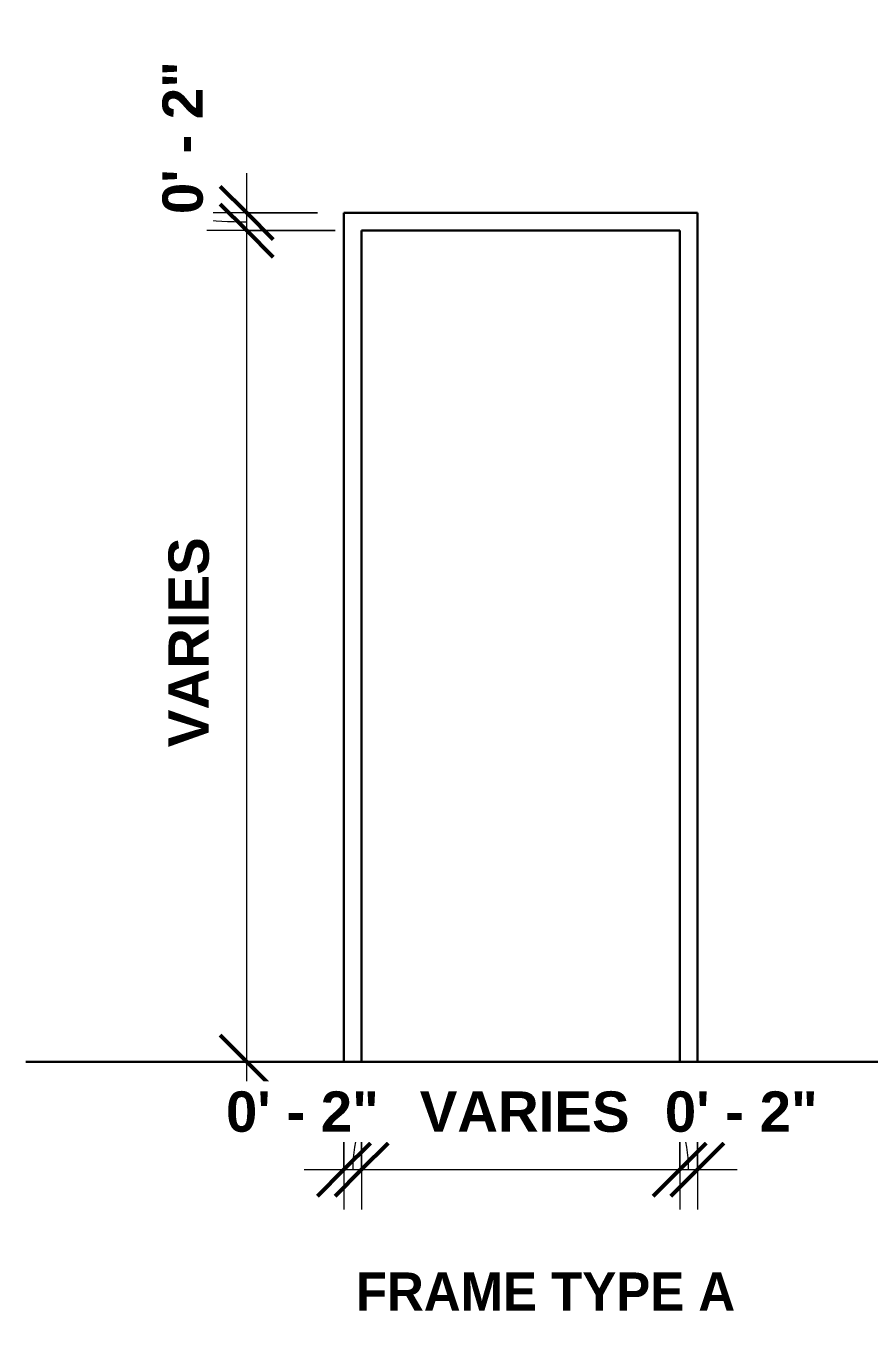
# Model space of a CAD drawing. Header units: inches. Extents: x 116 to 1055, y 81 to 606.
# Drawn here: x 871.4 to 966.8, y 80.7 to 227 of the extents above; entities that cross this region are included whole.
import ezdxf

# ---------------------------------------------------------------- set-up
doc = ezdxf.new("R2010")
doc.units = ezdxf.units.IN
doc.header["$MEASUREMENT"] = 0
for name, color, linetype, lineweight in [('A-ANNO-DIMS', 211, 'Continuous', 9), ('A-ANNO-DIMS-48', 211, 'Continuous', 9), ('A-DETL-MEDM', 33, 'Continuous', 30), ('A-DETL-WIDE', 214, 'Continuous', 30), ('G-ANNO-TEXT', 231, 'Continuous', 9)]:
    doc.layers.add(name, color=color, linetype=linetype, lineweight=lineweight)
doc.styles.add('Arial_B_1', font='arialbd.ttf', dxfattribs={"height": 4.566403})
doc.styles.add('Century Gothic_1', font='GOTHIC.TTF', dxfattribs={"height": 4.311335})
doc.dimstyles.new('OD_Dimension_-_1_16__Tol__2', dxfattribs={"dimscale": 12, "dimtxt": 4.5, "dimasz": 0.5, "dimexe": 0.375, "dimexo": 0.25, "dimgap": 0.25, "dimtad": 1, "dimdec": 4, "dimrnd": 0.0625, "dimzin": 1, "dimdsep": 46, "dimlunit": 4, "dimtxsty": 'Arial_B_1', "dimblk1": 'OBLIQUE', "dimblk2": 'OBLIQUE', "dimsah": 1, "dimcen": 0.09, "dimdle": 0.375, "dimazin": 0, "dimtfac": 1, "dimtdec": 4, "dimtix": 1, "dimtmove": 0, "dimatfit": 3, "dimfxl": 1, "dimtvp": 1, "dimtfill": 1, "dimfrac": 2, "dimtolj": 1, "dimtzin": 0, "dimlwd": 13, "dimlwe": 13, "dimarcsym": 2})
doc.dimstyles.new('OD_Dimension_-_1_16__Tol__3', dxfattribs={"dimscale": 12, "dimtxt": 4.5, "dimasz": 0.5, "dimexe": 0.375, "dimexo": 0.25, "dimgap": 0.25, "dimtad": 1, "dimdec": 4, "dimrnd": 0.0625, "dimzin": 1, "dimdsep": 46, "dimlunit": 4, "dimtxsty": 'Arial_B_1', "dimblk1": 'OBLIQUE', "dimblk2": 'OBLIQUE', "dimsah": 1, "dimcen": 0.09, "dimdle": 0.375, "dimazin": 0, "dimtfac": 1, "dimtdec": 4, "dimtix": 1, "dimtmove": 1, "dimatfit": 3, "dimfxl": 1, "dimtvp": 1, "dimtfill": 1, "dimfrac": 2, "dimtolj": 1, "dimtzin": 0, "dimlwd": 13, "dimlwe": 13, "dimarcsym": 2})

# ---------------------------------------------------------------- blocks, each defined once
blk = doc.blocks.new('DIMBLOCK11-Frame Types')
at = {"layer": 'A-ANNO-DIMS-48', "lineweight": 13}
for p, q in [((896.36, 105.38), (896.36, 208.38)), ((906.36, 203.88), (891.86, 203.88)), ((896.36, 203.88), (906.36, 203.88)), ((904.36, 109.88), (891.86, 109.88)), ((896.36, 109.88), (904.36, 109.88))]:
    blk.add_line(p, q, dxfattribs=at)
at = {"layer": 'A-ANNO-DIMS-48', "lineweight": 50}
for p, q in [((896.36, 203.88), (893.36, 206.88)), ((896.36, 203.88), (899.36, 200.88)), ((896.36, 109.88), (893.36, 112.88)), ((896.36, 109.88), (899.36, 106.88))]:
    blk.add_line(p, q, dxfattribs=at)
at = {"layer": 'A-ANNO-DIMS-48', "color": 0, "lineweight": 13, "insert": (887.5, 145.45), "char_height": 4.566, "width": 27.4286, "attachment_point": 1, "rotation": 90, "line_spacing_factor": 0.938532, "style": 'Arial_B_1', "bg_fill": 3, "box_fill_scale": 1.25, "bg_fill_color": 0, "bg_fill_transparency": 0}
blk.add_mtext('VARIES', dxfattribs=at)
blk = doc.blocks.new('_Oblique')
at = {"color": 0, "linetype": 'ByBlock', "lineweight": -2}
blk.add_line((-0.5, -0.5), (0.5, 0.5), dxfattribs=at)
blk = doc.blocks.new('DIMBLOCK12-Frame Types')
at = {"layer": 'A-ANNO-DIMS-48', "lineweight": 13}
for p, q in [((896.36, 199.38), (896.36, 210.38)), ((904.36, 205.88), (891.86, 205.88)), ((896.36, 205.88), (904.36, 205.88)), ((906.36, 203.88), (891.86, 203.88)), ((896.36, 203.88), (906.36, 203.88))]:
    blk.add_line(p, q, dxfattribs=at)
at = {"layer": 'A-ANNO-DIMS-48', "lineweight": 50}
for p, q in [((896.36, 205.88), (893.36, 208.88)), ((896.36, 203.88), (893.36, 206.88)), ((896.36, 205.88), (899.36, 202.88)), ((896.36, 203.88), (899.36, 200.88))]:
    blk.add_line(p, q, dxfattribs=at)
at = {"layer": 'A-ANNO-DIMS-48', "lineweight": 13}
blk.add_ellipse((896.36, 205.74), major_axis=(7.26, 0), ratio=0.119552, start_param=3.141593, end_param=4.712389, dxfattribs=at)
at = {"layer": 'A-ANNO-DIMS-48', "color": 0, "lineweight": 13, "insert": (886.82, 205.74), "char_height": 4.566, "width": 20.1429, "attachment_point": 1, "rotation": 90, "line_spacing_factor": 0.938532, "style": 'Arial_B_1', "bg_fill": 3, "box_fill_scale": 1.25, "bg_fill_color": 0, "bg_fill_transparency": 0}
blk.add_mtext('0\' - 2"', dxfattribs=at)
blk = doc.blocks.new('DIMBLOCK13-Frame Types')
at = {"layer": 'A-ANNO-DIMS-48', "lineweight": 13}
for p, q in [((909.36, 106.88), (909.36, 93.18)), ((909.36, 97.68), (909.36, 106.88)), ((945.36, 106.88), (945.36, 93.18)), ((945.36, 97.68), (945.36, 106.88)), ((904.86, 97.68), (949.86, 97.68))]:
    blk.add_line(p, q, dxfattribs=at)
at = {"layer": 'A-ANNO-DIMS-48', "lineweight": 50}
for p, q in [((909.36, 97.68), (912.36, 100.68)), ((945.36, 97.68), (948.36, 100.68)), ((909.36, 97.68), (906.36, 94.68)), ((945.36, 97.68), (942.36, 94.68))]:
    blk.add_line(p, q, dxfattribs=at)
at = {"layer": 'A-ANNO-DIMS-48', "color": 0, "lineweight": 13, "insert": (915.94, 106.53), "char_height": 4.566, "width": 27.4286, "attachment_point": 1, "line_spacing_factor": 0.938532, "style": 'Arial_B_1', "bg_fill": 3, "box_fill_scale": 1.25, "bg_fill_color": 0, "bg_fill_transparency": 0}
blk.add_mtext('VARIES', dxfattribs=at)
blk = doc.blocks.new('DIMBLOCK14-Frame Types')
at = {"layer": 'A-ANNO-DIMS-48', "lineweight": 13}
for p, q in [((907.36, 106.88), (907.36, 93.18)), ((907.36, 97.68), (907.36, 106.88)), ((909.36, 106.88), (909.36, 93.18)), ((909.36, 97.68), (909.36, 106.88)), ((902.86, 97.68), (913.86, 97.68))]:
    blk.add_line(p, q, dxfattribs=at)
at = {"layer": 'A-ANNO-DIMS-48', "lineweight": 50}
for p, q in [((907.36, 97.68), (910.36, 100.68)), ((909.36, 97.68), (912.36, 100.68)), ((907.36, 97.68), (904.36, 94.68)), ((909.36, 97.68), (906.36, 94.68))]:
    blk.add_line(p, q, dxfattribs=at)
at = {"layer": 'A-ANNO-DIMS-48', "lineweight": 13}
blk.add_ellipse((910.8, 97.68), major_axis=(0, 6.57), ratio=0.370556, start_param=0, end_param=1.570796, dxfattribs=at)
at = {"layer": 'A-ANNO-DIMS-48', "color": 0, "lineweight": 13, "insert": (894.01, 106.53), "char_height": 4.566, "width": 20.1429, "attachment_point": 1, "line_spacing_factor": 0.938532, "style": 'Arial_B_1', "bg_fill": 3, "box_fill_scale": 1.25, "bg_fill_color": 0, "bg_fill_transparency": 0}
blk.add_mtext('0\' - 2"', dxfattribs=at)
blk = doc.blocks.new('DIMBLOCK15-Frame Types')
at = {"layer": 'A-ANNO-DIMS-48', "lineweight": 13}
for p, q in [((945.36, 106.88), (945.36, 93.18)), ((945.36, 97.68), (945.36, 106.88)), ((947.36, 106.88), (947.36, 93.18)), ((947.36, 97.68), (947.36, 106.88)), ((940.86, 97.68), (951.86, 97.68))]:
    blk.add_line(p, q, dxfattribs=at)
at = {"layer": 'A-ANNO-DIMS-48', "lineweight": 50}
for p, q in [((945.36, 97.68), (948.36, 100.68)), ((947.36, 97.68), (950.36, 100.68)), ((945.36, 97.68), (942.36, 94.68)), ((947.36, 97.68), (944.36, 94.68))]:
    blk.add_line(p, q, dxfattribs=at)
at = {"layer": 'A-ANNO-DIMS-48', "lineweight": 13}
blk.add_ellipse((943.68, 97.68), major_axis=(0, 6.57), ratio=0.408368, start_param=4.712389, end_param=6.283185, dxfattribs=at)
at = {"layer": 'A-ANNO-DIMS-48', "color": 0, "lineweight": 13, "insert": (943.68, 106.53), "char_height": 4.566, "width": 20.1429, "attachment_point": 1, "line_spacing_factor": 0.938532, "style": 'Arial_B_1', "bg_fill": 3, "box_fill_scale": 1.25, "bg_fill_color": 0, "bg_fill_transparency": 0}
blk.add_mtext('0\' - 2"', dxfattribs=at)

msp = doc.modelspace()

# ---------------------------------------------------------------- linework, layer by layer
at = {"layer": 'A-DETL-MEDM'}
msp.add_line((871.3645, 109.87582), (1003.3645, 109.87582), dxfattribs=at)
at = {"layer": 'A-DETL-WIDE'}
for p, q in [((907.36444, 205.87582), (907.36444, 109.87582)), ((947.36428, 205.87582), (907.36444, 205.87582)), ((947.36428, 109.87582), (947.36428, 205.87582)), ((909.36443, 109.87582), (909.36443, 203.87583)), ((909.36443, 203.87583), (945.36429, 203.87583)), ((945.36429, 203.87583), (945.36429, 109.87582)), ((907.36444, 109.87582), (909.36443, 109.87582)), ((945.36429, 109.87582), (947.36428, 109.87582))]:
    msp.add_line(p, q, dxfattribs=at)

# ---------------------------------------------------------------- texts
at = {"layer": 'G-ANNO-TEXT', "color": 137, "insert": (908.71722, 86.05443), "char_height": 4.3113354, "width": 47.574, "attachment_point": 1, "line_spacing_factor": 0.984117, "style": 'Century Gothic_1', "bg_fill": 3, "box_fill_scale": 1.25, "bg_fill_color": 0, "bg_fill_transparency": 0}
msp.add_mtext('\\fCentury Gothic|b1|i0|c0|p34|;FRAME TYPE A', dxfattribs=at)

# ---------------------------------------------------------------- next in the draw order: dimensions: what is measured, and where the dimension line sits
at = {"layer": 'A-ANNO-DIMS', "lineweight": 13}
dim = msp.add_linear_dim(base=(896.35564, 203.87583), p1=(907.36444, 109.87582), p2=(909.36443, 203.87583), angle=90, text='VARIES', dimstyle='OD_Dimension_-_1_16__Tol__2', override={"dimpost": '<>', "dimfxl": 94.021282}, dxfattribs=at)
dim.commit()
dim.dimension.update_dxf_attribs({"geometry": 'DIMBLOCK11-Frame Types', "text_midpoint": (890.99301, 156.87583)})

# ---------------------------------------------------------------- next in the draw order: dimensions: what is measured, and where the dimension line sits
dim = msp.add_linear_dim(base=(896.35564, 205.87582), p1=(909.36443, 203.87583), p2=(907.36444, 205.87582), angle=90, dimstyle='OD_Dimension_-_1_16__Tol__3', override={"dimpost": '<>', "dimfxl": 2.828416}, dxfattribs=at)
dim.commit()
dim.dimension.update_dxf_attribs({"geometry": 'DIMBLOCK12-Frame Types', "text_midpoint": (889.85981, 215.81514), "dimtype": 160, "text_rotation": 90})
dim = msp.add_linear_dim(base=(945.36429, 97.67577), p1=(909.36443, 109.87582), p2=(945.36429, 109.87582), text='VARIES', dimstyle='OD_Dimension_-_1_16__Tol__2', override={"dimpost": '<>', "dimfxl": 35.999856}, dxfattribs=at)
dim.commit()
dim.dimension.update_dxf_attribs({"geometry": 'DIMBLOCK13-Frame Types', "text_midpoint": (927.36436, 103.0384)})

# ---------------------------------------------------------------- next in the draw order: dimensions: what is measured, and where the dimension line sits
for base, p1, p2, picture, middle in [((909.36443, 97.67577), (907.36444, 109.87582), (909.36443, 109.87582), 'DIMBLOCK14-Frame Types', (904.08524, 103.48362)), ((947.36428, 97.67577), (945.36429, 109.87582), (947.36428, 109.87582), 'DIMBLOCK15-Frame Types', (953.75216, 103.48362))]:
    dim = msp.add_linear_dim(base=base, p1=p1, p2=p2, dimstyle='OD_Dimension_-_1_16__Tol__3', override={"dimpost": '<>', "dimfxl": 1.999992}, dxfattribs=at)
    dim.commit()
    dim.dimension.update_dxf_attribs({"geometry": picture, "text_midpoint": middle, "dimtype": 160})

doc.saveas('drawing.dxf')
